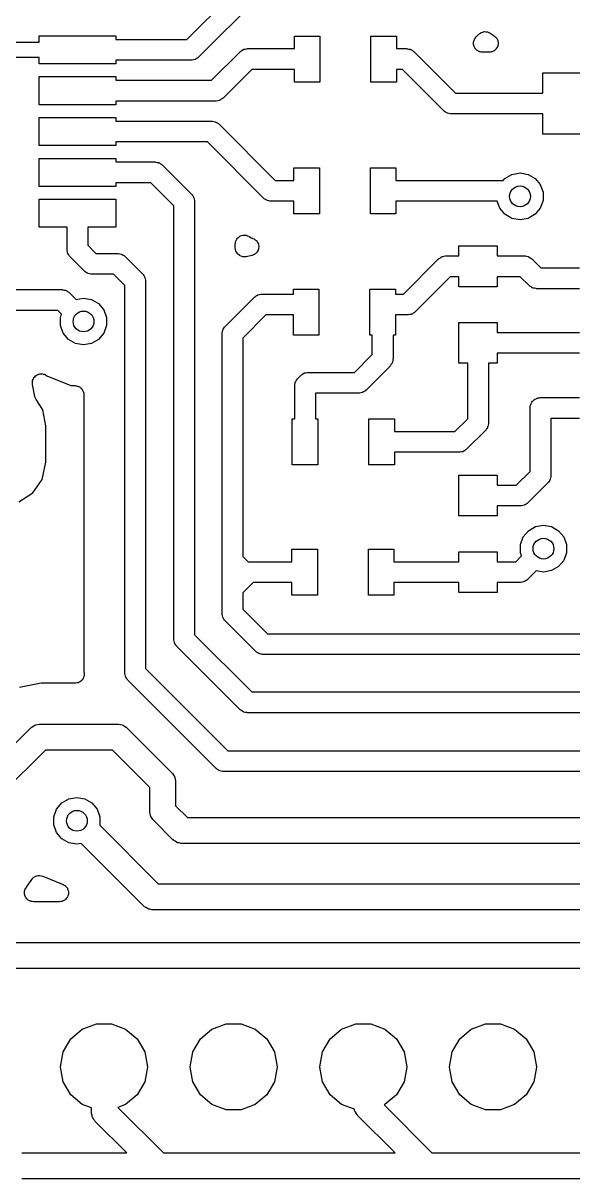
# Model space of a CAD drawing. Extents: x 91.8 to 190.7, y -114.3 to -59.5.
# Drawn here: x 142.7 to 153.47, y -113.23 to -90.6 of the extents above; entities that cross this region are included whole.
import ezdxf

# ---------------------------------------------------------------- set-up
doc = ezdxf.new("R2010")
doc.units = 0
doc.header["$MEASUREMENT"] = 0
doc.layers.add('BLACK', color=7, linetype='CONTINUOUS')

msp = doc.modelspace()

# ---------------------------------------------------------------- linework, layer by layer
at = {"layer": 'Black'}
for p, q in [((145.906, -90.9168), (147.046, -89.7763)), ((147.274, -90.1232), (146.134, -91.2637)), ((151.674, -90.779), (151.702, -90.7716)), ((151.702, -90.7716), (151.729, -90.7636)), ((151.729, -90.7636), (151.731, -90.7638)), ((151.731, -90.7638), (151.733, -90.7633)), ((151.733, -90.7633), (151.761, -90.7658)), ((151.761, -90.7658), (151.79, -90.7676)), ((151.79, -90.7676), (151.792, -90.7684)), ((151.792, -90.7684), (151.794, -90.7686)), ((151.794, -90.7686), (151.819, -90.7807)), ((139.312, -90.9676), (143.01, -90.9676)), ((143.01, -90.9676), (143.01, -90.845)), ((143.01, -90.845), (144.51, -90.845)), ((144.51, -90.845), (144.51, -90.9168)), ((144.51, -90.9168), (145.906, -90.9168)), ((148.01, -91.0968), (148.01, -90.85)), ((148.01, -90.85), (148.51, -90.85)), ((148.51, -90.85), (148.51, -91.75)), ((149.51, -91.75), (149.51, -90.85)), ((149.51, -90.85), (150.01, -90.85)), ((150.01, -90.85), (150.01, -91.0968)), ((151.52, -90.9759), (151.522, -90.9685)), ((151.522, -90.9988), (151.52, -90.9759)), ((151.522, -90.9608), (151.53, -90.9392)), ((151.522, -90.9685), (151.522, -90.9608)), ((151.522, -91.0218), (151.522, -90.9988)), ((151.53, -90.9392), (151.536, -90.917)), ((151.536, -90.917), (151.54, -90.9107)), ((151.54, -90.9107), (151.543, -90.9035)), ((151.543, -90.9035), (151.558, -90.8859)), ((151.558, -90.8859), (151.571, -90.8671)), ((151.571, -90.8671), (151.624, -90.8139)), ((151.624, -90.8139), (151.647, -90.7976)), ((151.647, -90.7976), (151.67, -90.7807)), ((151.67, -90.7807), (151.672, -90.7801)), ((151.672, -90.7801), (151.674, -90.779)), ((151.819, -90.7807), (151.846, -90.7922)), ((151.846, -90.7922), (151.925, -90.8454)), ((151.925, -90.8454), (151.932, -90.852)), ((151.932, -90.852), (151.94, -90.8569)), ((151.94, -90.8569), (151.954, -90.873)), ((151.954, -90.873), (151.969, -90.8875)), ((151.969, -90.8875), (151.973, -90.8962)), ((151.973, -90.8962), (151.98, -90.9035)), ((151.98, -90.9035), (151.987, -90.9233)), ((151.987, -90.9233), (151.996, -90.9422)), ((151.996, -90.9422), (151.997, -90.9518)), ((151.997, -90.9518), (152, -90.9608)), ((152, -90.9608), (152, -90.9819)), ((152, -90.9819), (152.003, -91.0028)), ((146.386, -91.7168), (146.946, -91.1563)), ((146.946, -91.1563), (146.954, -91.1512)), ((146.954, -91.1512), (146.959, -91.1443)), ((146.959, -91.1443), (146.982, -91.1311)), ((146.982, -91.1311), (147.004, -91.1158)), ((147.004, -91.1158), (147.013, -91.1135)), ((147.013, -91.1135), (147.021, -91.1091)), ((147.021, -91.1091), (147.047, -91.1044)), ((147.047, -91.1044), (147.072, -91.0976)), ((147.072, -91.0976), (147.081, -91.0984)), ((147.081, -91.0984), (147.09, -91.0968)), ((147.09, -91.0968), (148.01, -91.0968)), ((150.01, -91.0968), (150.21, -91.0968)), ((150.21, -91.0968), (150.219, -91.0984)), ((150.219, -91.0984), (150.228, -91.0976)), ((150.228, -91.0976), (150.253, -91.1044)), ((150.253, -91.1044), (150.279, -91.1091)), ((150.279, -91.1091), (150.287, -91.1135)), ((150.287, -91.1135), (150.296, -91.1158)), ((150.296, -91.1158), (150.318, -91.1311)), ((150.318, -91.1311), (150.341, -91.1443)), ((150.341, -91.1443), (150.346, -91.1512)), ((150.346, -91.1512), (150.354, -91.1563)), ((150.354, -91.1563), (151.164, -91.9668)), ((151.525, -91.029), (151.522, -91.0218)), ((151.525, -91.0366), (151.525, -91.029)), ((151.535, -91.0574), (151.525, -91.0366)), ((151.543, -91.079), (151.535, -91.0574)), ((151.548, -91.0849), (151.543, -91.079)), ((151.551, -91.0918), (151.548, -91.0849)), ((151.567, -91.1081), (151.551, -91.0918)), ((151.582, -91.1257), (151.567, -91.1081)), ((151.589, -91.1296), (151.582, -91.1257)), ((151.594, -91.135), (151.589, -91.1296)), ((151.615, -91.1447), (151.594, -91.135)), ((151.635, -91.1562), (151.615, -91.1447)), ((151.642, -91.1575), (151.635, -91.1562)), ((151.649, -91.1608), (151.642, -91.1575)), ((151.672, -91.1628), (151.649, -91.1608)), ((151.695, -91.1668), (151.672, -91.1628)), ((151.828, -91.1668), (151.695, -91.1668)), ((151.837, -91.1651), (151.828, -91.1668)), ((151.847, -91.1658), (151.837, -91.1651)), ((151.867, -91.1599), (151.847, -91.1658)), ((151.888, -91.1562), (151.867, -91.1599)), ((151.896, -91.1514), (151.888, -91.1562)), ((151.905, -91.1487), (151.896, -91.1514)), ((151.922, -91.1363), (151.905, -91.1487)), ((151.94, -91.1257), (151.922, -91.1363)), ((151.947, -91.1184), (151.94, -91.1257)), ((151.954, -91.1127), (151.947, -91.1184)), ((151.966, -91.0952), (151.954, -91.1127)), ((151.98, -91.079), (151.966, -91.0952)), ((151.983, -91.07), (151.98, -91.079)), ((151.988, -91.062), (151.983, -91.07)), ((151.993, -91.0415), (151.988, -91.062)), ((152, -91.0218), (151.993, -91.0415)), ((152.003, -91.0028), (152, -91.0121)), ((152, -91.0121), (152, -91.0218)), ((143.01, -91.2724), (139.16, -91.2724)), ((143.01, -91.395), (143.01, -91.2724)), ((144.51, -91.395), (143.01, -91.395)), ((145.99, -91.3232), (144.51, -91.3232)), ((144.51, -91.3232), (144.51, -91.395)), ((145.999, -91.3216), (145.99, -91.3232)), ((146.008, -91.3224), (145.999, -91.3216)), ((146.033, -91.3156), (146.008, -91.3224)), ((146.059, -91.3109), (146.033, -91.3156)), ((146.067, -91.3065), (146.059, -91.3109)), ((146.076, -91.3042), (146.067, -91.3065)), ((146.098, -91.2889), (146.076, -91.3042)), ((146.121, -91.2757), (146.098, -91.2889)), ((146.126, -91.2688), (146.121, -91.2757)), ((146.134, -91.2637), (146.126, -91.2688)), ((143.01, -92.195), (143.01, -91.645)), ((143.01, -91.645), (144.51, -91.645)), ((144.51, -91.645), (144.51, -91.7168)), ((147.174, -91.5032), (146.614, -92.0637)), ((148.01, -91.5032), (147.174, -91.5032)), ((148.01, -91.75), (148.01, -91.5032)), ((150.126, -91.5032), (150.01, -91.5032)), ((150.01, -91.5032), (150.01, -91.75)), ((150.936, -92.3137), (150.126, -91.5032)), ((152.88, -91.9668), (152.88, -91.57)), ((152.88, -91.57), (154.08, -91.57)), ((144.51, -91.7168), (146.386, -91.7168)), ((148.51, -91.75), (148.01, -91.75)), ((150.01, -91.75), (149.51, -91.75)), ((146.47, -92.1232), (144.51, -92.1232)), ((144.51, -92.1232), (144.51, -92.195)), ((146.479, -92.1216), (146.47, -92.1232)), ((146.488, -92.1224), (146.479, -92.1216)), ((146.513, -92.1156), (146.488, -92.1224)), ((146.539, -92.1109), (146.513, -92.1156)), ((146.547, -92.1065), (146.539, -92.1109)), ((146.556, -92.1042), (146.547, -92.1065)), ((146.578, -92.0889), (146.556, -92.1042)), ((146.601, -92.0757), (146.578, -92.0889)), ((146.606, -92.0688), (146.601, -92.0757)), ((146.614, -92.0637), (146.606, -92.0688)), ((151.164, -91.9668), (152.88, -91.9668)), ((144.51, -92.195), (143.01, -92.195)), ((150.944, -92.3188), (150.936, -92.3137)), ((150.949, -92.3257), (150.944, -92.3188)), ((150.972, -92.3389), (150.949, -92.3257)), ((150.994, -92.3542), (150.972, -92.3389)), ((151.003, -92.3565), (150.994, -92.3542)), ((151.011, -92.3609), (151.003, -92.3565)), ((143.01, -92.995), (143.01, -92.445)), ((143.01, -92.445), (144.51, -92.445)), ((144.51, -92.445), (144.51, -92.5168)), ((144.51, -92.5168), (146.39, -92.5168)), ((146.39, -92.5168), (146.399, -92.5184)), ((146.399, -92.5184), (146.408, -92.5176)), ((146.408, -92.5176), (146.433, -92.5244)), ((146.433, -92.5244), (146.459, -92.5291)), ((146.459, -92.5291), (146.467, -92.5335)), ((146.467, -92.5335), (146.476, -92.5358)), ((146.476, -92.5358), (146.498, -92.5511)), ((146.498, -92.5511), (146.521, -92.5643)), ((146.521, -92.5643), (146.526, -92.5712)), ((146.526, -92.5712), (146.534, -92.5763)), ((146.534, -92.5763), (147.634, -93.6768)), ((151.037, -92.3656), (151.011, -92.3609)), ((151.062, -92.3724), (151.037, -92.3656)), ((151.071, -92.3716), (151.062, -92.3724)), ((151.08, -92.3732), (151.071, -92.3716)), ((152.88, -92.3732), (151.08, -92.3732)), ((152.88, -92.77), (152.88, -92.3732)), ((154.08, -92.77), (152.88, -92.77)), ((144.51, -92.995), (143.01, -92.995)), ((146.306, -92.9232), (144.51, -92.9232)), ((144.51, -92.9232), (144.51, -92.995)), ((147.406, -94.0237), (146.306, -92.9232)), ((143.01, -93.795), (143.01, -93.245)), ((143.01, -93.245), (144.51, -93.245)), ((144.51, -93.245), (144.51, -93.3168)), ((144.51, -93.3168), (145.28, -93.3168)), ((145.28, -93.3168), (145.289, -93.3184)), ((145.289, -93.3184), (145.298, -93.3176)), ((145.298, -93.3176), (145.323, -93.3244)), ((145.323, -93.3244), (145.349, -93.3291)), ((145.349, -93.3291), (145.357, -93.3335)), ((145.357, -93.3335), (145.366, -93.3358)), ((145.366, -93.3358), (145.388, -93.3511)), ((145.388, -93.3511), (145.411, -93.3643)), ((145.411, -93.3643), (145.416, -93.3712)), ((145.416, -93.3712), (145.424, -93.3763)), ((145.424, -93.3763), (145.994, -93.9463)), ((148, -93.6768), (148, -93.43)), ((148, -93.43), (148.5, -93.43)), ((148.5, -93.43), (148.5, -94.33)), ((149.5, -94.33), (149.5, -93.43)), ((149.5, -93.43), (150, -93.43)), ((150, -93.43), (150, -93.6768)), ((147.634, -93.6768), (148, -93.6768)), ((150, -93.6768), (152.103, -93.6768)), ((152.103, -93.6768), (152.135, -93.6384)), ((152.135, -93.6384), (152.273, -93.5587)), ((152.273, -93.5587), (152.43, -93.5311)), ((152.43, -93.5311), (152.587, -93.5587)), ((152.587, -93.5587), (152.725, -93.6384)), ((152.725, -93.6384), (152.827, -93.7605)), ((144.51, -93.795), (143.01, -93.795)), ((145.196, -93.7232), (144.51, -93.7232)), ((144.51, -93.7232), (144.51, -93.795)), ((145.647, -94.1742), (145.196, -93.7232)), ((152.827, -93.7605), (152.882, -93.9103)), ((152.882, -93.9103), (152.882, -94.0697)), ((143.01, -94.595), (143.01, -94.045)), ((143.01, -94.045), (144.51, -94.045)), ((144.51, -94.045), (144.51, -94.595)), ((145.994, -93.9463), (145.999, -93.9536)), ((145.999, -93.9536), (146.006, -93.9594)), ((146.006, -93.9594), (146.019, -93.9824)), ((146.019, -93.9824), (146.034, -94.0041)), ((146.034, -94.0041), (146.036, -94.0128)), ((146.036, -94.0128), (146.041, -94.0205)), ((146.041, -94.0205), (146.046, -94.0467)), ((146.046, -94.0467), (146.052, -94.0723)), ((146.052, -94.0723), (146.052, -94.0812)), ((146.052, -94.0812), (146.053, -94.09)), ((146.053, -94.09), (146.053, -102.576)), ((147.414, -94.0288), (147.406, -94.0237)), ((147.419, -94.0357), (147.414, -94.0288)), ((147.442, -94.0489), (147.419, -94.0357)), ((147.464, -94.0642), (147.442, -94.0489)), ((147.473, -94.0665), (147.464, -94.0642)), ((147.481, -94.0709), (147.473, -94.0665)), ((147.507, -94.0756), (147.481, -94.0709)), ((147.532, -94.0824), (147.507, -94.0756)), ((147.541, -94.0816), (147.532, -94.0824)), ((147.55, -94.0832), (147.541, -94.0816)), ((148, -94.0832), (147.55, -94.0832)), ((148, -94.33), (148, -94.0832)), ((151.983, -94.0832), (150, -94.0832)), ((150, -94.0832), (150, -94.33)), ((152.033, -94.2195), (151.983, -94.0832)), ((152.882, -94.0697), (152.827, -94.2195)), ((145.647, -102.66), (145.647, -94.1742)), ((148.5, -94.33), (148, -94.33)), ((150, -94.33), (149.5, -94.33)), ((152.135, -94.3416), (152.033, -94.2195)), ((152.273, -94.4213), (152.135, -94.3416)), ((152.725, -94.3416), (152.587, -94.4213)), ((152.827, -94.2195), (152.725, -94.3416)), ((143.557, -94.595), (143.01, -94.595)), ((143.557, -95.03), (143.557, -94.595)), ((144.51, -94.595), (143.963, -94.595)), ((143.963, -94.595), (143.963, -94.9458)), ((152.43, -94.4489), (152.273, -94.4213)), ((152.587, -94.4213), (152.43, -94.4489)), ((146.868, -94.8514), (146.882, -94.8307)), ((146.882, -94.8307), (146.894, -94.8092)), ((146.894, -94.8092), (146.899, -94.8055)), ((146.899, -94.8055), (146.902, -94.8007)), ((146.902, -94.8007), (146.922, -94.786)), ((146.922, -94.786), (146.941, -94.7701)), ((146.941, -94.7701), (146.946, -94.7681)), ((146.946, -94.7681), (146.951, -94.7646)), ((146.951, -94.7646), (146.975, -94.7577)), ((146.975, -94.7577), (146.998, -94.7492)), ((146.998, -94.7492), (147.004, -94.7492)), ((147.004, -94.7492), (147.01, -94.7476)), ((147.01, -94.7476), (147.034, -94.7492)), ((147.034, -94.7492), (147.059, -94.7492)), ((147.059, -94.7492), (147.065, -94.7512)), ((147.065, -94.7512), (147.07, -94.7516)), ((147.07, -94.7516), (147.093, -94.7616)), ((147.093, -94.7616), (147.116, -94.7701)), ((147.116, -94.7701), (147.121, -94.7738)), ((147.121, -94.7738), (147.126, -94.7761)), ((147.126, -94.7761), (147.167, -94.8037)), ((147.167, -94.8037), (147.174, -94.805)), ((147.174, -94.805), (147.199, -94.8146)), ((147.199, -94.8146), (147.224, -94.8232)), ((147.224, -94.8232), (147.227, -94.8257)), ((147.227, -94.8257), (147.231, -94.8271)), ((147.231, -94.8271), (147.251, -94.8447)), ((147.251, -94.8447), (147.272, -94.8614)), ((143.558, -95.0388), (143.557, -95.03)), ((143.558, -95.0477), (143.558, -95.0388)), ((143.564, -95.0733), (143.558, -95.0477)), ((143.569, -95.0995), (143.564, -95.0733)), ((143.963, -94.9458), (144.124, -95.1068)), ((146.853, -94.922), (146.854, -94.9163)), ((146.853, -94.9992), (146.853, -94.922)), ((146.854, -95.0011), (146.853, -94.9992)), ((146.853, -95.003), (146.854, -95.0011)), ((146.859, -95.0311), (146.853, -95.003)), ((146.854, -94.9106), (146.859, -94.8865)), ((146.854, -94.9163), (146.854, -94.9106)), ((146.859, -94.8865), (146.864, -94.862)), ((146.864, -95.0592), (146.859, -95.0311)), ((146.864, -94.862), (146.867, -94.857)), ((146.865, -95.0609), (146.864, -95.0592)), ((146.865, -95.0628), (146.865, -95.0609)), ((146.88, -95.0872), (146.865, -95.0628)), ((146.867, -94.857), (146.868, -94.8514)), ((147.272, -94.8614), (147.274, -94.8647)), ((147.274, -94.8647), (147.277, -94.8672)), ((147.277, -94.8672), (147.289, -94.8907)), ((147.289, -95.0635), (147.277, -95.0869)), ((147.289, -94.8907), (147.303, -94.9135)), ((147.303, -95.0407), (147.289, -95.0635)), ((147.303, -94.9135), (147.304, -94.9173)), ((147.304, -95.0369), (147.303, -95.0407)), ((147.304, -94.9173), (147.306, -94.9207)), ((147.306, -95.0335), (147.304, -95.0369)), ((147.306, -94.9207), (147.31, -94.9471)), ((147.31, -95.0071), (147.306, -95.0335)), ((147.31, -94.9471), (147.315, -94.9733)), ((147.315, -94.9809), (147.31, -95.0071)), ((147.315, -94.9733), (147.315, -94.9771)), ((147.315, -94.9771), (147.315, -94.9809)), ((151.235, -95.1568), (151.235, -94.96)), ((151.235, -94.96), (151.985, -94.96)), ((151.985, -94.96), (151.985, -95.1568)), ((143.574, -95.1072), (143.569, -95.0995)), ((143.576, -95.1159), (143.574, -95.1072)), ((143.591, -95.1376), (143.576, -95.1159)), ((143.604, -95.1606), (143.591, -95.1376)), ((143.611, -95.1664), (143.604, -95.1606)), ((143.616, -95.1737), (143.611, -95.1664)), ((143.896, -95.4537), (143.616, -95.1737)), ((144.124, -95.1068), (144.55, -95.1068)), ((144.55, -95.1068), (144.559, -95.1084)), ((144.559, -95.1084), (144.568, -95.1076)), ((144.568, -95.1076), (144.593, -95.1144)), ((144.593, -95.1144), (144.619, -95.1191)), ((144.619, -95.1191), (144.627, -95.1235)), ((144.627, -95.1235), (144.636, -95.1258)), ((144.636, -95.1258), (144.658, -95.1411)), ((144.658, -95.1411), (144.681, -95.1543)), ((144.681, -95.1543), (144.686, -95.1612)), ((144.686, -95.1612), (144.694, -95.1663)), ((144.694, -95.1663), (145.034, -95.5063)), ((146.894, -95.112), (146.88, -95.0872)), ((146.896, -95.1132), (146.894, -95.112)), ((146.897, -95.1149), (146.896, -95.1132)), ((146.919, -95.1328), (146.897, -95.1149)), ((146.941, -95.1512), (146.919, -95.1328)), ((146.943, -95.1518), (146.941, -95.1512)), ((146.944, -95.1531), (146.943, -95.1518)), ((146.971, -95.1622), (146.944, -95.1531)), ((146.998, -95.172), (146.971, -95.1622)), ((147, -95.172), (146.998, -95.172)), ((147.002, -95.1726), (147, -95.172)), ((147.031, -95.172), (147.002, -95.1726)), ((147.059, -95.172), (147.031, -95.172)), ((147.061, -95.1714), (147.059, -95.172)), ((147.063, -95.1713), (147.061, -95.1714)), ((147.174, -95.1492), (147.063, -95.1713)), ((147.199, -95.1396), (147.174, -95.1492)), ((147.224, -95.131), (147.199, -95.1396)), ((147.227, -95.1285), (147.224, -95.131)), ((147.231, -95.1271), (147.227, -95.1285)), ((147.251, -95.1095), (147.231, -95.1271)), ((147.272, -95.0928), (147.251, -95.1095)), ((147.274, -95.0895), (147.272, -95.0928)), ((147.277, -95.0869), (147.274, -95.0895)), ((150.146, -95.9068), (150.836, -95.2163)), ((150.836, -95.2163), (150.844, -95.2112)), ((150.844, -95.2112), (150.849, -95.2043)), ((150.849, -95.2043), (150.872, -95.1911)), ((150.872, -95.1911), (150.894, -95.1758)), ((150.894, -95.1758), (150.903, -95.1735)), ((150.903, -95.1735), (150.911, -95.1691)), ((150.911, -95.1691), (150.937, -95.1644)), ((150.937, -95.1644), (150.962, -95.1576)), ((150.962, -95.1576), (150.971, -95.1584)), ((150.971, -95.1584), (150.98, -95.1568)), ((150.98, -95.1568), (151.235, -95.1568)), ((151.985, -95.1568), (152.52, -95.1568)), ((152.52, -95.1568), (152.529, -95.1584)), ((152.529, -95.1584), (152.538, -95.1576)), ((152.538, -95.1576), (152.563, -95.1644)), ((152.563, -95.1644), (152.589, -95.1691)), ((152.589, -95.1691), (152.597, -95.1735)), ((152.597, -95.1735), (152.606, -95.1758)), ((152.606, -95.1758), (152.628, -95.1911)), ((152.628, -95.1911), (152.651, -95.2043)), ((152.651, -95.2043), (152.656, -95.2112)), ((152.656, -95.2112), (152.664, -95.2163)), ((152.664, -95.2163), (152.839, -95.3918)), ((143.904, -95.4588), (143.896, -95.4537)), ((143.909, -95.4657), (143.904, -95.4588)), ((143.932, -95.4789), (143.909, -95.4657)), ((143.954, -95.4942), (143.932, -95.4789)), ((143.963, -95.4965), (143.954, -95.4942)), ((143.971, -95.5009), (143.963, -95.4965)), ((143.997, -95.5056), (143.971, -95.5009)), ((144.022, -95.5124), (143.997, -95.5056)), ((144.031, -95.5116), (144.022, -95.5124)), ((144.04, -95.5132), (144.031, -95.5116)), ((144.466, -95.5132), (144.04, -95.5132)), ((144.687, -95.7342), (144.466, -95.5132)), ((145.034, -95.5063), (145.039, -95.5136)), ((145.039, -95.5136), (145.046, -95.5194)), ((145.046, -95.5194), (145.059, -95.5424)), ((152.839, -95.3918), (153.595, -95.3918)), ((144.687, -103.32), (144.687, -95.7342)), ((145.059, -95.5424), (145.074, -95.5641)), ((145.074, -95.5641), (145.076, -95.5728)), ((145.076, -95.5728), (145.081, -95.5805)), ((145.081, -95.5805), (145.086, -95.6066)), ((145.086, -95.6066), (145.092, -95.6323)), ((145.092, -95.6323), (145.092, -95.6412)), ((145.092, -95.6412), (145.093, -95.65)), ((145.093, -95.65), (145.093, -103.236)), ((151.064, -95.5632), (150.374, -96.2537)), ((151.235, -95.5632), (151.064, -95.5632)), ((151.235, -95.76), (151.235, -95.5632)), ((152.436, -95.5632), (151.985, -95.5632)), ((151.985, -95.5632), (151.985, -95.76)), ((152.611, -95.7387), (152.436, -95.5632)), ((152.619, -95.7438), (152.611, -95.7387)), ((152.624, -95.7507), (152.619, -95.7438)), ((152.647, -95.7639), (152.624, -95.7507)), ((142.335, -95.8168), (143.46, -95.8168)), ((143.46, -95.8168), (143.469, -95.8184)), ((143.469, -95.8184), (143.478, -95.8176)), ((143.478, -95.8176), (143.503, -95.8244)), ((143.503, -95.8244), (143.529, -95.8291)), ((143.529, -95.8291), (143.537, -95.8335)), ((143.537, -95.8335), (143.546, -95.8358)), ((143.546, -95.8358), (143.568, -95.8511)), ((143.568, -95.8511), (143.591, -95.8643)), ((143.591, -95.8643), (143.596, -95.8712)), ((143.596, -95.8712), (143.604, -95.8763)), ((143.604, -95.8763), (143.734, -96.0068)), ((143.734, -96.0068), (143.88, -95.9811)), ((143.88, -95.9811), (144.037, -96.0087)), ((146.656, -96.5363), (147.226, -95.9663)), ((147.226, -95.9663), (147.234, -95.9612)), ((147.234, -95.9612), (147.239, -95.9543)), ((147.239, -95.9543), (147.262, -95.9411)), ((147.262, -95.9411), (147.284, -95.9258)), ((147.284, -95.9258), (147.293, -95.9235)), ((147.293, -95.9235), (147.301, -95.9191)), ((147.301, -95.9191), (147.327, -95.9144)), ((147.327, -95.9144), (147.352, -95.9076)), ((147.352, -95.9076), (147.361, -95.9084)), ((147.361, -95.9084), (147.37, -95.9068)), ((147.37, -95.9068), (147.99, -95.9068)), ((147.99, -95.9068), (147.99, -95.81)), ((147.99, -95.81), (148.49, -95.81)), ((148.49, -95.81), (148.49, -96.71)), ((149.49, -96.71), (149.49, -95.81)), ((149.49, -95.81), (149.99, -95.81)), ((149.99, -95.81), (149.99, -95.9068)), ((149.99, -95.9068), (150.146, -95.9068)), ((151.57, -95.76), (151.235, -95.76)), ((151.575, -95.7617), (151.57, -95.76)), ((151.645, -95.7617), (151.575, -95.7617)), ((151.65, -95.76), (151.645, -95.7617)), ((151.985, -95.76), (151.65, -95.76)), ((152.669, -95.7792), (152.647, -95.7639)), ((152.678, -95.7815), (152.669, -95.7792)), ((152.686, -95.7859), (152.678, -95.7815)), ((152.712, -95.7906), (152.686, -95.7859)), ((152.737, -95.7974), (152.712, -95.7906)), ((152.746, -95.7966), (152.737, -95.7974)), ((152.755, -95.7982), (152.746, -95.7966)), ((153.595, -95.7982), (152.755, -95.7982)), ((144.037, -96.0087), (144.175, -96.0884)), ((144.175, -96.0884), (144.277, -96.2105)), ((143.376, -96.2232), (142.335, -96.2232)), ((143.451, -96.2981), (143.376, -96.2232)), ((143.428, -96.3603), (143.451, -96.2981)), ((143.428, -96.5197), (143.428, -96.3603)), ((144.277, -96.2105), (144.332, -96.3603)), ((144.332, -96.3603), (144.332, -96.5197)), ((147.454, -96.3132), (147.003, -96.7642)), ((147.99, -96.3132), (147.454, -96.3132)), ((147.99, -96.71), (147.99, -96.3132)), ((150.23, -96.3132), (149.99, -96.3132)), ((149.99, -96.3132), (149.99, -96.71)), ((150.239, -96.3116), (150.23, -96.3132)), ((150.248, -96.3124), (150.239, -96.3116)), ((150.273, -96.3056), (150.248, -96.3124)), ((150.299, -96.3009), (150.273, -96.3056)), ((150.307, -96.2965), (150.299, -96.3009)), ((150.316, -96.2942), (150.307, -96.2965)), ((150.338, -96.2789), (150.316, -96.2942)), ((150.361, -96.2657), (150.338, -96.2789)), ((150.366, -96.2588), (150.361, -96.2657)), ((150.374, -96.2537), (150.366, -96.2588)), ((143.483, -96.6695), (143.428, -96.5197)), ((144.332, -96.5197), (144.277, -96.6695)), ((146.598, -96.6623), (146.604, -96.6367)), ((146.604, -96.6367), (146.609, -96.6105)), ((146.609, -96.6105), (146.614, -96.6028)), ((146.614, -96.6028), (146.616, -96.5941)), ((146.616, -96.5941), (146.631, -96.5724)), ((146.631, -96.5724), (146.644, -96.5494)), ((146.644, -96.5494), (146.651, -96.5436)), ((146.651, -96.5436), (146.656, -96.5363)), ((151.235, -97.26), (151.235, -96.46)), ((151.235, -96.46), (151.985, -96.46)), ((151.985, -96.46), (151.985, -96.6568)), ((151.985, -96.6568), (153.595, -96.6568)), ((143.585, -96.7916), (143.483, -96.6695)), ((143.723, -96.8713), (143.585, -96.7916)), ((143.88, -96.8989), (143.723, -96.8713)), ((144.037, -96.8713), (143.88, -96.8989)), ((144.175, -96.7916), (144.037, -96.8713)), ((144.277, -96.6695), (144.175, -96.7916)), ((146.597, -96.68), (146.598, -96.6712)), ((146.597, -101.13), (146.597, -96.68)), ((146.598, -96.6712), (146.598, -96.6623)), ((147.003, -96.7642), (147.003, -101.046)), ((148.49, -96.71), (147.99, -96.71)), ((149.537, -96.71), (149.49, -96.71)), ((149.537, -97.0858), (149.537, -96.71)), ((149.99, -96.71), (149.943, -96.71)), ((149.943, -96.71), (149.943, -97.17)), ((149.186, -97.4368), (149.537, -97.0858)), ((153.595, -97.0632), (151.985, -97.0632)), ((151.985, -97.0632), (151.985, -97.26)), ((149.884, -97.3137), (149.414, -97.7837)), ((149.889, -97.3064), (149.884, -97.3137)), ((149.896, -97.3006), (149.889, -97.3064)), ((149.909, -97.2776), (149.896, -97.3006)), ((149.924, -97.2559), (149.909, -97.2776)), ((149.926, -97.2472), (149.924, -97.2559)), ((149.931, -97.2395), (149.926, -97.2472)), ((149.936, -97.2133), (149.931, -97.2395)), ((149.942, -97.1877), (149.936, -97.2133)), ((149.943, -97.17), (149.942, -97.1788)), ((149.942, -97.1788), (149.942, -97.1877)), ((151.407, -97.26), (151.235, -97.26)), ((151.407, -98.3458), (151.407, -97.26)), ((151.985, -97.26), (151.813, -97.26)), ((151.813, -97.26), (151.813, -98.43)), ((142.892, -97.5748), (142.899, -97.5549)), ((142.899, -97.5549), (142.905, -97.5474)), ((142.905, -97.5474), (142.909, -97.5386)), ((142.909, -97.5386), (142.924, -97.5237)), ((142.924, -97.5237), (142.937, -97.5074)), ((142.937, -97.5074), (142.945, -97.5024)), ((142.945, -97.5024), (142.952, -97.4955)), ((142.952, -97.4955), (142.971, -97.4867)), ((142.971, -97.4867), (142.989, -97.4758)), ((142.989, -97.4758), (142.999, -97.4739)), ((142.999, -97.4739), (143.008, -97.4698)), ((143.008, -97.4698), (143.028, -97.468)), ((143.028, -97.468), (143.049, -97.4639)), ((143.049, -97.4639), (143.059, -97.4654)), ((143.059, -97.4654), (143.068, -97.4645)), ((143.068, -97.4645), (143.089, -97.47)), ((143.089, -97.47), (143.109, -97.4732)), ((143.109, -97.4732), (143.118, -97.4778)), ((143.118, -97.4778), (143.127, -97.4804)), ((143.127, -97.4804), (143.144, -97.4924)), ((143.144, -97.4924), (143.163, -97.5025)), ((143.163, -97.5025), (143.164, -97.504)), ((143.164, -97.504), (143.629, -97.697)), ((148.064, -97.5694), (148.071, -97.5636)), ((148.071, -97.5636), (148.076, -97.5563)), ((148.076, -97.5563), (148.136, -97.4963)), ((148.136, -97.4963), (148.144, -97.4912)), ((148.144, -97.4912), (148.149, -97.4843)), ((148.149, -97.4843), (148.172, -97.4711)), ((148.172, -97.4711), (148.194, -97.4558)), ((148.194, -97.4558), (148.203, -97.4535)), ((148.203, -97.4535), (148.211, -97.4491)), ((148.211, -97.4491), (148.237, -97.4444)), ((148.237, -97.4444), (148.262, -97.4376)), ((148.262, -97.4376), (148.271, -97.4384)), ((148.271, -97.4384), (148.28, -97.4368)), ((148.28, -97.4368), (149.186, -97.4368)), ((142.878, -97.6545), (142.88, -97.6336)), ((142.881, -97.6639), (142.878, -97.6545)), ((142.879, -97.6126), (142.883, -97.6034)), ((142.88, -97.6336), (142.879, -97.6126)), ((142.881, -97.6736), (142.881, -97.6639)), ((142.928, -97.9097), (142.881, -97.6736)), ((142.883, -97.5938), (142.892, -97.5748)), ((142.883, -97.6034), (142.883, -97.5938)), ((143.629, -97.697), (143.711, -97.6971)), ((143.711, -97.6971), (143.726, -97.6997)), ((143.726, -97.6997), (143.742, -97.6997)), ((143.742, -97.6997), (143.756, -97.705)), ((143.756, -97.705), (143.771, -97.7077)), ((143.771, -97.7077), (143.785, -97.7153)), ((143.785, -97.7153), (143.799, -97.7206)), ((143.799, -97.7206), (143.811, -97.7305)), ((143.811, -97.7305), (143.824, -97.7382)), ((143.824, -97.7382), (143.834, -97.7499)), ((143.834, -97.7499), (143.846, -97.7597)), ((143.846, -97.7597), (143.853, -97.7731)), ((143.853, -97.7731), (143.863, -97.7849)), ((143.863, -97.7849), (143.869, -97.7993)), ((148.017, -97.7), (148.018, -97.6912)), ((148.017, -98.35), (148.017, -97.7)), ((148.018, -97.6823), (148.024, -97.6567)), ((148.018, -97.6912), (148.018, -97.6823)), ((148.024, -97.6567), (148.029, -97.6305)), ((148.029, -97.6305), (148.034, -97.6228)), ((148.034, -97.6228), (148.036, -97.6141)), ((148.036, -97.6141), (148.051, -97.5924)), ((148.051, -97.5924), (148.064, -97.5694)), ((149.406, -97.7888), (149.401, -97.7957)), ((149.414, -97.7837), (149.406, -97.7888)), ((142.929, -97.9119), (142.928, -97.9097)), ((142.929, -97.9142), (142.929, -97.9119)), ((142.94, -97.9402), (142.929, -97.9142)), ((142.95, -97.9665), (142.94, -97.9402)), ((142.951, -97.9682), (142.95, -97.9665)), ((142.952, -97.9704), (142.951, -97.9682)), ((143.08, -98.1696), (142.952, -97.9704)), ((143.869, -97.7993), (143.876, -97.8125)), ((143.876, -97.8125), (143.879, -97.8277)), ((143.879, -97.8277), (143.884, -97.8422)), ((143.884, -97.8422), (143.884, -97.8575)), ((143.884, -97.8575), (143.887, -97.8726)), ((143.887, -97.8726), (143.887, -103.303)), ((149.27, -97.8432), (148.423, -97.8432)), ((148.423, -97.8432), (148.423, -98.35)), ((149.279, -97.8416), (149.27, -97.8432)), ((149.288, -97.8424), (149.279, -97.8416)), ((149.313, -97.8356), (149.288, -97.8424)), ((149.339, -97.8309), (149.313, -97.8356)), ((149.347, -97.8265), (149.339, -97.8309)), ((149.356, -97.8242), (149.347, -97.8265)), ((149.378, -97.8089), (149.356, -97.8242)), ((149.401, -97.7957), (149.378, -97.8089)), ((152.654, -98.0334), (152.665, -98.0198)), ((152.665, -98.0198), (152.674, -98.0044)), ((152.674, -98.0044), (152.688, -97.993)), ((152.688, -97.993), (152.699, -97.9793)), ((152.699, -97.9793), (152.715, -97.9705)), ((152.715, -97.9705), (152.728, -97.959)), ((152.728, -97.959), (152.745, -97.9529)), ((152.745, -97.9529), (152.761, -97.9441)), ((152.761, -97.9441), (152.778, -97.941)), ((152.778, -97.941), (152.795, -97.9349)), ((152.795, -97.9349), (152.812, -97.9349)), ((152.812, -97.9349), (152.83, -97.9318)), ((152.83, -97.9318), (153.595, -97.9318)), ((143.139, -98.4814), (143.08, -98.1696)), ((152.627, -98.135), (152.63, -98.1175)), ((152.627, -99.3758), (152.627, -98.135)), ((152.63, -98.0997), (152.636, -98.083)), ((152.63, -98.1175), (152.63, -98.0997)), ((152.636, -98.083), (152.639, -98.0655)), ((152.639, -98.0655), (152.648, -98.0501)), ((152.648, -98.0501), (152.654, -98.0334)), ((147.97, -99.25), (147.97, -98.35)), ((147.97, -98.35), (148.017, -98.35)), ((148.423, -98.35), (148.47, -98.35)), ((148.47, -98.35), (148.47, -99.25)), ((149.47, -99.25), (149.47, -98.35)), ((149.47, -98.35), (149.97, -98.35)), ((149.97, -98.35), (149.97, -98.5968)), ((151.156, -98.5968), (151.407, -98.3458)), ((151.812, -98.4477), (151.806, -98.4733)), ((151.813, -98.43), (151.812, -98.4388)), ((151.812, -98.4388), (151.812, -98.4477)), ((153.595, -98.3382), (153.033, -98.3382)), ((153.033, -98.3382), (153.033, -99.46)), ((143.139, -99.1974), (143.139, -98.4814)), ((149.97, -98.5968), (151.156, -98.5968)), ((151.754, -98.5737), (151.384, -98.9437)), ((151.759, -98.5664), (151.754, -98.5737)), ((151.766, -98.5606), (151.759, -98.5664)), ((151.779, -98.5376), (151.766, -98.5606)), ((151.794, -98.5159), (151.779, -98.5376)), ((151.796, -98.5072), (151.794, -98.5159)), ((151.801, -98.4995), (151.796, -98.5072)), ((151.806, -98.4733), (151.801, -98.4995)), ((151.24, -99.0032), (149.97, -99.0032)), ((149.97, -99.0032), (149.97, -99.25)), ((151.249, -99.0016), (151.24, -99.0032)), ((151.258, -99.0024), (151.249, -99.0016)), ((151.283, -98.9956), (151.258, -99.0024)), ((151.309, -98.9909), (151.283, -98.9956)), ((151.317, -98.9865), (151.309, -98.9909)), ((151.326, -98.9842), (151.317, -98.9865)), ((151.348, -98.9689), (151.326, -98.9842)), ((151.371, -98.9557), (151.348, -98.9689)), ((151.376, -98.9488), (151.371, -98.9557)), ((151.384, -98.9437), (151.376, -98.9488)), ((143.071, -99.5323), (143.139, -99.1974)), ((148.47, -99.25), (147.97, -99.25)), ((149.97, -99.25), (149.47, -99.25)), ((152.356, -99.6468), (152.627, -99.3758)), ((142.889, -99.7996), (143.071, -99.5323)), ((151.235, -100.25), (151.235, -99.45)), ((151.235, -99.45), (151.985, -99.45)), ((151.985, -99.45), (151.985, -99.6468)), ((152.974, -99.6037), (152.584, -99.9937)), ((152.979, -99.5964), (152.974, -99.6037)), ((152.986, -99.5906), (152.979, -99.5964)), ((152.999, -99.5676), (152.986, -99.5906)), ((153.014, -99.5459), (152.999, -99.5676)), ((153.016, -99.5372), (153.014, -99.5459)), ((153.021, -99.5295), (153.016, -99.5372)), ((153.026, -99.5033), (153.021, -99.5295)), ((153.032, -99.4777), (153.026, -99.5033)), ((153.033, -99.46), (153.032, -99.4688)), ((153.032, -99.4688), (153.032, -99.4777)), ((142.615, -99.9755), (142.889, -99.7996)), ((151.985, -99.6468), (152.356, -99.6468)), ((152.44, -100.053), (151.985, -100.053)), ((151.985, -100.053), (151.985, -100.25)), ((152.449, -100.052), (152.44, -100.053)), ((152.458, -100.052), (152.449, -100.052)), ((152.483, -100.046), (152.458, -100.052)), ((152.509, -100.041), (152.483, -100.046)), ((152.517, -100.036), (152.509, -100.041)), ((152.526, -100.034), (152.517, -100.036)), ((152.548, -100.019), (152.526, -100.034)), ((152.571, -100.006), (152.548, -100.019)), ((152.576, -99.9988), (152.571, -100.006)), ((152.584, -99.9937), (152.576, -99.9988)), ((151.985, -100.25), (151.235, -100.25)), ((152.595, -100.538), (152.733, -100.459)), ((152.733, -100.459), (152.89, -100.431)), ((152.89, -100.431), (153.047, -100.459)), ((153.047, -100.459), (153.185, -100.538)), ((152.438, -100.81), (152.493, -100.661)), ((152.493, -100.661), (152.595, -100.538)), ((153.185, -100.538), (153.287, -100.661)), ((153.287, -100.661), (153.342, -100.81)), ((147.96, -100.9), (148.46, -100.9)), ((147.96, -101.147), (147.96, -100.9)), ((148.46, -100.9), (148.46, -101.8)), ((149.46, -101.8), (149.46, -100.9)), ((149.46, -100.9), (149.96, -100.9)), ((149.96, -100.9), (149.96, -101.147)), ((151.235, -101.147), (151.235, -100.95)), ((151.235, -100.95), (151.985, -100.95)), ((151.985, -100.95), (151.985, -101.147)), ((152.438, -100.97), (152.438, -100.81)), ((153.342, -100.81), (153.342, -100.97)), ((146.597, -101.67), (146.597, -101.13)), ((147.003, -101.046), (147.104, -101.147)), ((147.104, -101.147), (147.21, -101.147)), ((147.21, -101.147), (147.96, -101.147)), ((149.96, -101.147), (151.235, -101.147)), ((151.985, -101.147), (152.346, -101.147)), ((152.346, -101.147), (152.461, -101.032)), ((152.461, -101.032), (152.438, -100.97)), ((153.287, -101.119), (153.185, -101.242)), ((153.342, -100.97), (153.287, -101.119)), ((152.744, -101.323), (152.574, -101.494)), ((152.89, -101.349), (152.744, -101.323)), ((153.047, -101.321), (152.89, -101.349)), ((153.185, -101.242), (153.047, -101.321)), ((147.204, -101.553), (147.003, -101.754)), ((147.21, -101.553), (147.204, -101.553)), ((147.96, -101.553), (147.21, -101.553)), ((147.96, -101.8), (147.96, -101.553)), ((151.235, -101.553), (149.96, -101.553)), ((149.96, -101.553), (149.96, -101.8)), ((151.235, -101.75), (151.235, -101.553)), ((152.43, -101.553), (151.985, -101.553)), ((151.985, -101.553), (151.985, -101.75)), ((152.439, -101.552), (152.43, -101.553)), ((152.448, -101.552), (152.439, -101.552)), ((152.473, -101.546), (152.448, -101.552)), ((152.499, -101.541), (152.473, -101.546)), ((152.507, -101.536), (152.499, -101.541)), ((152.516, -101.534), (152.507, -101.536)), ((152.538, -101.519), (152.516, -101.534)), ((152.561, -101.506), (152.538, -101.519)), ((152.566, -101.499), (152.561, -101.506)), ((152.574, -101.494), (152.566, -101.499)), ((146.597, -102.16), (146.597, -101.67)), ((147.003, -101.754), (147.003, -102.076)), ((148.46, -101.8), (147.96, -101.8)), ((149.96, -101.8), (149.46, -101.8)), ((151.985, -101.75), (151.235, -101.75)), ((147.003, -102.076), (147.484, -102.557)), ((146.598, -102.169), (146.597, -102.16)), ((146.598, -102.178), (146.598, -102.169)), ((146.604, -102.203), (146.598, -102.178)), ((146.609, -102.229), (146.604, -102.203)), ((146.614, -102.237), (146.609, -102.229)), ((146.616, -102.246), (146.614, -102.237)), ((146.631, -102.268), (146.616, -102.246)), ((146.644, -102.291), (146.631, -102.268)), ((146.651, -102.296), (146.644, -102.291)), ((146.656, -102.304), (146.651, -102.296)), ((147.256, -102.904), (146.656, -102.304)), ((145.648, -102.669), (145.647, -102.66)), ((145.648, -102.678), (145.648, -102.669)), ((145.654, -102.703), (145.648, -102.678)), ((145.659, -102.729), (145.654, -102.703)), ((145.664, -102.737), (145.659, -102.729)), ((145.666, -102.746), (145.664, -102.737)), ((145.681, -102.768), (145.666, -102.746)), ((145.694, -102.791), (145.681, -102.768)), ((146.053, -102.576), (147.174, -103.697)), ((147.484, -102.557), (165.376, -102.557)), ((145.701, -102.796), (145.694, -102.791)), ((145.706, -102.804), (145.701, -102.796)), ((146.946, -104.044), (145.706, -102.804)), ((147.264, -102.909), (147.256, -102.904)), ((147.269, -102.916), (147.264, -102.909)), ((147.292, -102.929), (147.269, -102.916)), ((147.314, -102.944), (147.292, -102.929)), ((147.323, -102.946), (147.314, -102.944)), ((147.331, -102.951), (147.323, -102.946)), ((147.357, -102.956), (147.331, -102.951)), ((147.382, -102.962), (147.357, -102.956)), ((147.391, -102.962), (147.382, -102.962)), ((147.4, -102.963), (147.391, -102.962)), ((165.46, -102.963), (147.4, -102.963)), ((143.869, -103.438), (143.851, -103.46)), ((143.87, -103.436), (143.869, -103.438)), ((143.871, -103.435), (143.87, -103.436)), ((143.88, -103.408), (143.871, -103.435)), ((143.89, -103.381), (143.88, -103.408)), ((143.887, -103.303), (143.889, -103.316)), ((143.889, -103.316), (143.89, -103.318)), ((143.89, -103.318), (143.89, -103.32)), ((143.89, -103.32), (143.89, -103.349)), ((143.89, -103.349), (143.891, -103.377)), ((143.891, -103.377), (143.89, -103.379)), ((143.89, -103.379), (143.89, -103.381)), ((144.688, -103.329), (144.687, -103.32)), ((144.688, -103.338), (144.688, -103.329)), ((144.694, -103.363), (144.688, -103.338)), ((144.699, -103.389), (144.694, -103.363)), ((144.704, -103.397), (144.699, -103.389)), ((144.706, -103.406), (144.704, -103.397)), ((144.721, -103.428), (144.706, -103.406)), ((144.734, -103.451), (144.721, -103.428)), ((144.741, -103.456), (144.734, -103.451)), ((145.093, -103.236), (146.704, -104.847)), ((143.047, -103.526), (142.628, -103.609)), ((143.717, -103.526), (143.047, -103.526)), ((143.719, -103.526), (143.717, -103.526)), ((143.721, -103.526), (143.719, -103.526)), ((143.749, -103.52), (143.721, -103.526)), ((143.777, -103.515), (143.749, -103.52)), ((143.779, -103.514), (143.777, -103.515)), ((143.781, -103.514), (143.779, -103.514)), ((143.805, -103.499), (143.781, -103.514)), ((143.83, -103.485), (143.805, -103.499)), ((143.831, -103.483), (143.83, -103.485)), ((143.833, -103.482), (143.831, -103.483)), ((143.851, -103.46), (143.833, -103.482)), ((144.746, -103.464), (144.741, -103.456)), ((146.476, -105.194), (144.746, -103.464)), ((147.174, -103.697), (168.396, -103.697)), ((146.954, -104.049), (146.946, -104.044)), ((146.959, -104.056), (146.954, -104.049)), ((146.982, -104.069), (146.959, -104.056)), ((147.004, -104.084), (146.982, -104.069)), ((147.013, -104.086), (147.004, -104.084)), ((147.021, -104.091), (147.013, -104.086)), ((147.047, -104.096), (147.021, -104.091)), ((147.072, -104.102), (147.047, -104.096)), ((147.081, -104.102), (147.072, -104.102)), ((147.09, -104.103), (147.081, -104.102)), ((168.48, -104.103), (147.09, -104.103)), ((142.895, -104.369), (142.923, -104.35)), ((142.923, -104.35), (142.933, -104.347)), ((142.933, -104.347), (142.943, -104.341)), ((142.943, -104.341), (142.976, -104.336)), ((142.976, -104.336), (143.008, -104.327)), ((143.008, -104.327), (143.019, -104.328)), ((143.019, -104.328), (143.03, -104.326)), ((143.03, -104.326), (144.55, -104.326)), ((144.55, -104.326), (144.561, -104.328)), ((144.561, -104.328), (144.572, -104.327)), ((144.572, -104.327), (144.604, -104.336)), ((144.604, -104.336), (144.637, -104.341)), ((144.637, -104.341), (144.647, -104.347)), ((144.647, -104.347), (144.657, -104.35)), ((144.657, -104.35), (144.685, -104.369)), ((141.86, -105.39), (142.85, -104.4)), ((142.85, -104.4), (142.86, -104.394)), ((142.86, -104.394), (142.867, -104.385)), ((142.867, -104.385), (142.895, -104.369)), ((144.685, -104.369), (144.713, -104.385)), ((144.713, -104.385), (144.72, -104.394)), ((144.72, -104.394), (144.73, -104.4)), ((144.73, -104.4), (145.61, -105.28)), ((143.135, -104.834), (142.294, -105.675)), ((144.445, -104.834), (143.135, -104.834)), ((145.176, -105.565), (144.445, -104.834)), ((146.704, -104.847), (169.366, -104.847)), ((146.484, -105.199), (146.476, -105.194)), ((146.489, -105.206), (146.484, -105.199)), ((146.512, -105.219), (146.489, -105.206)), ((146.534, -105.234), (146.512, -105.219)), ((146.543, -105.236), (146.534, -105.234)), ((146.551, -105.241), (146.543, -105.236)), ((146.577, -105.246), (146.551, -105.241)), ((146.602, -105.252), (146.577, -105.246)), ((146.611, -105.252), (146.602, -105.252)), ((146.62, -105.253), (146.611, -105.252)), ((169.45, -105.253), (146.62, -105.253)), ((145.61, -105.28), (145.616, -105.29)), ((145.616, -105.29), (145.625, -105.297)), ((145.625, -105.297), (145.641, -105.325)), ((145.641, -105.325), (145.66, -105.353)), ((145.66, -105.353), (145.663, -105.363)), ((145.663, -105.363), (145.669, -105.373)), ((145.669, -105.373), (145.674, -105.406)), ((145.674, -105.406), (145.683, -105.438)), ((145.683, -105.438), (145.682, -105.449)), ((145.682, -105.449), (145.684, -105.46)), ((145.684, -105.46), (145.684, -105.925)), ((145.176, -106.03), (145.176, -105.565)), ((143.353, -105.991), (143.455, -105.868)), ((143.455, -105.868), (143.593, -105.789)), ((143.593, -105.789), (143.75, -105.761)), ((143.75, -105.761), (143.907, -105.789)), ((143.907, -105.789), (144.045, -105.868)), ((144.045, -105.868), (144.147, -105.991)), ((145.684, -105.925), (145.915, -106.156)), ((143.298, -106.14), (143.353, -105.991)), ((143.298, -106.3), (143.298, -106.14)), ((144.147, -105.991), (144.202, -106.14)), ((144.202, -106.14), (144.202, -106.3)), ((145.178, -106.041), (145.176, -106.03)), ((145.177, -106.052), (145.178, -106.041)), ((145.186, -106.084), (145.177, -106.052)), ((145.191, -106.117), (145.186, -106.084)), ((145.197, -106.127), (145.191, -106.117)), ((145.2, -106.137), (145.197, -106.127)), ((145.219, -106.165), (145.2, -106.137)), ((145.235, -106.193), (145.219, -106.165)), ((145.915, -106.156), (165.56, -106.156)), ((143.353, -106.449), (143.298, -106.3)), ((144.202, -106.3), (144.198, -106.309)), ((144.198, -106.309), (145.345, -107.456)), ((145.244, -106.2), (145.235, -106.193)), ((145.25, -106.21), (145.244, -106.2)), ((145.63, -106.59), (145.25, -106.21)), ((143.455, -106.572), (143.353, -106.449)), ((143.593, -106.651), (143.455, -106.572)), ((145.64, -106.596), (145.63, -106.59)), ((145.647, -106.605), (145.64, -106.596)), ((145.675, -106.621), (145.647, -106.605)), ((145.703, -106.64), (145.675, -106.621)), ((143.75, -106.679), (143.593, -106.651)), ((143.835, -106.664), (143.75, -106.679)), ((145.06, -107.89), (143.835, -106.664)), ((145.713, -106.643), (145.703, -106.64)), ((145.723, -106.649), (145.713, -106.643)), ((145.756, -106.654), (145.723, -106.649)), ((145.788, -106.663), (145.756, -106.654)), ((145.799, -106.662), (145.788, -106.663)), ((145.81, -106.664), (145.799, -106.662)), ((165.455, -106.664), (145.81, -106.664)), ((142.934, -107.311), (142.96, -107.298)), ((142.96, -107.298), (142.962, -107.297)), ((142.962, -107.297), (142.963, -107.297)), ((142.963, -107.297), (142.992, -107.293)), ((142.992, -107.293), (143.02, -107.29)), ((143.02, -107.29), (143.022, -107.29)), ((143.022, -107.29), (143.024, -107.29)), ((143.024, -107.29), (143.052, -107.297)), ((143.052, -107.297), (143.08, -107.303)), ((142.746, -107.543), (142.761, -107.525)), ((142.761, -107.525), (142.766, -107.518)), ((142.766, -107.518), (142.867, -107.368)), ((142.867, -107.368), (142.886, -107.347)), ((142.886, -107.347), (142.906, -107.326)), ((142.906, -107.326), (142.907, -107.325)), ((142.907, -107.325), (142.909, -107.324)), ((142.909, -107.324), (142.934, -107.311)), ((143.08, -107.303), (143.478, -107.468)), ((143.478, -107.468), (143.501, -107.483)), ((143.501, -107.483), (143.524, -107.496)), ((143.524, -107.496), (143.526, -107.499)), ((143.526, -107.499), (143.53, -107.501)), ((143.53, -107.501), (143.546, -107.522)), ((143.546, -107.522), (143.563, -107.543)), ((145.345, -107.456), (161.02, -107.456)), ((142.723, -107.615), (142.725, -107.608)), ((142.725, -107.638), (142.723, -107.615)), ((142.725, -107.6), (142.733, -107.578)), ((142.725, -107.608), (142.725, -107.6)), ((142.725, -107.661), (142.725, -107.638)), ((142.728, -107.668), (142.725, -107.661)), ((142.729, -107.676), (142.728, -107.668)), ((142.738, -107.697), (142.729, -107.676)), ((142.733, -107.578), (142.739, -107.556)), ((142.746, -107.718), (142.738, -107.697)), ((142.739, -107.556), (142.744, -107.55)), ((142.744, -107.55), (142.746, -107.543)), ((142.751, -107.724), (142.746, -107.718)), ((142.755, -107.731), (142.751, -107.724)), ((142.771, -107.747), (142.755, -107.731)), ((142.785, -107.765), (142.771, -107.747)), ((143.541, -107.745), (143.524, -107.765)), ((143.559, -107.725), (143.541, -107.745)), ((143.56, -107.721), (143.559, -107.725)), ((143.563, -107.718), (143.56, -107.721)), ((143.563, -107.543), (143.564, -107.546)), ((143.572, -107.693), (143.563, -107.718)), ((143.564, -107.546), (143.567, -107.55)), ((143.567, -107.55), (143.575, -107.575)), ((143.582, -107.669), (143.572, -107.693)), ((143.575, -107.575), (143.584, -107.6)), ((143.584, -107.661), (143.582, -107.665)), ((143.582, -107.665), (143.582, -107.669)), ((143.584, -107.6), (143.584, -107.604)), ((143.584, -107.604), (143.585, -107.608)), ((143.585, -107.608), (143.584, -107.634)), ((143.584, -107.634), (143.584, -107.661)), ((142.792, -107.769), (142.785, -107.765)), ((142.798, -107.774), (142.792, -107.769)), ((142.818, -107.784), (142.798, -107.774)), ((142.838, -107.795), (142.818, -107.784)), ((142.846, -107.797), (142.838, -107.795)), ((142.853, -107.8), (142.846, -107.797)), ((142.876, -107.802), (142.853, -107.8)), ((142.898, -107.806), (142.876, -107.802)), ((143.411, -107.806), (142.898, -107.806)), ((143.437, -107.801), (143.411, -107.806)), ((143.464, -107.798), (143.437, -107.801)), ((143.467, -107.796), (143.464, -107.798)), ((143.471, -107.795), (143.467, -107.796)), ((143.494, -107.782), (143.471, -107.795)), ((143.518, -107.77), (143.494, -107.782)), ((143.52, -107.767), (143.518, -107.77)), ((143.524, -107.765), (143.52, -107.767)), ((145.07, -107.896), (145.06, -107.89)), ((145.077, -107.905), (145.07, -107.896)), ((145.105, -107.921), (145.077, -107.905)), ((145.133, -107.94), (145.105, -107.921)), ((145.143, -107.943), (145.133, -107.94)), ((145.153, -107.949), (145.143, -107.943)), ((145.186, -107.954), (145.153, -107.949)), ((145.218, -107.963), (145.186, -107.954)), ((145.229, -107.962), (145.218, -107.963)), ((145.24, -107.964), (145.229, -107.962)), ((160.915, -107.964), (145.24, -107.964)), ((135.265, -108.606), (156, -108.606)), ((155.895, -109.114), (135.16, -109.114)), ((143.855, -110.301), (144.132, -110.2)), ((144.132, -110.2), (144.428, -110.2)), ((144.428, -110.2), (144.705, -110.301)), ((146.395, -110.301), (146.672, -110.2)), ((146.672, -110.2), (146.968, -110.2)), ((146.968, -110.2), (147.245, -110.301)), ((148.935, -110.301), (149.212, -110.2)), ((149.212, -110.2), (149.508, -110.2)), ((149.508, -110.2), (149.785, -110.301)), ((151.475, -110.301), (151.752, -110.2)), ((151.752, -110.2), (152.048, -110.2)), ((152.048, -110.2), (152.325, -110.301)), ((143.629, -110.49), (143.855, -110.301)), ((144.705, -110.301), (144.931, -110.49)), ((146.169, -110.49), (146.395, -110.301)), ((147.245, -110.301), (147.471, -110.49)), ((148.709, -110.49), (148.935, -110.301)), ((149.785, -110.301), (150.011, -110.49)), ((151.249, -110.49), (151.475, -110.301)), ((152.325, -110.301), (152.551, -110.49)), ((143.481, -110.746), (143.629, -110.49)), ((144.931, -110.49), (145.079, -110.746)), ((146.021, -110.746), (146.169, -110.49)), ((147.471, -110.49), (147.619, -110.746)), ((148.561, -110.746), (148.709, -110.49)), ((150.011, -110.49), (150.159, -110.746)), ((151.101, -110.746), (151.249, -110.49)), ((152.551, -110.49), (152.699, -110.746)), ((143.43, -111.037), (143.481, -110.746)), ((145.079, -110.746), (145.13, -111.037)), ((145.97, -111.037), (146.021, -110.746)), ((147.619, -110.746), (147.67, -111.037)), ((148.51, -111.037), (148.561, -110.746)), ((150.159, -110.746), (150.21, -111.037)), ((151.05, -111.037), (151.101, -110.746)), ((152.699, -110.746), (152.75, -111.037)), ((143.43, -111.043), (143.43, -111.037)), ((143.481, -111.334), (143.43, -111.043)), ((145.13, -111.043), (145.079, -111.334)), ((145.13, -111.037), (145.13, -111.043)), ((145.97, -111.043), (145.97, -111.037)), ((146.021, -111.334), (145.97, -111.043)), ((147.67, -111.043), (147.619, -111.334)), ((147.67, -111.037), (147.67, -111.043)), ((148.51, -111.043), (148.51, -111.037)), ((148.561, -111.334), (148.51, -111.043)), ((150.21, -111.043), (150.159, -111.334)), ((150.21, -111.037), (150.21, -111.043)), ((151.05, -111.043), (151.05, -111.037)), ((151.101, -111.334), (151.05, -111.043)), ((152.75, -111.043), (152.699, -111.334)), ((152.75, -111.037), (152.75, -111.043)), ((143.629, -111.59), (143.481, -111.334)), ((145.079, -111.334), (144.931, -111.59)), ((146.169, -111.59), (146.021, -111.334)), ((147.619, -111.334), (147.471, -111.59)), ((148.709, -111.59), (148.561, -111.334)), ((150.159, -111.334), (150.011, -111.59)), ((151.249, -111.59), (151.101, -111.334)), ((152.699, -111.334), (152.551, -111.59)), ((143.855, -111.779), (143.629, -111.59)), ((144.931, -111.59), (144.705, -111.779)), ((146.395, -111.779), (146.169, -111.59)), ((147.471, -111.59), (147.245, -111.779)), ((148.935, -111.779), (148.709, -111.59)), ((150.011, -111.59), (149.785, -111.779)), ((151.475, -111.779), (151.249, -111.59)), ((152.551, -111.59), (152.325, -111.779)), ((144.036, -111.845), (143.855, -111.779)), ((144.705, -111.779), (144.554, -111.834)), ((146.672, -111.88), (146.395, -111.779)), ((147.245, -111.779), (146.968, -111.88)), ((149.187, -111.871), (148.935, -111.779)), ((149.785, -111.779), (149.766, -111.786)), ((149.766, -111.786), (150.705, -112.726)), ((151.752, -111.88), (151.475, -111.779)), ((152.325, -111.779), (152.048, -111.88)), ((144.036, -111.93), (144.036, -111.845)), ((144.038, -111.941), (144.036, -111.93)), ((144.037, -111.952), (144.038, -111.941)), ((144.046, -111.984), (144.037, -111.952)), ((144.051, -112.017), (144.046, -111.984)), ((144.057, -112.027), (144.051, -112.017)), ((144.06, -112.037), (144.057, -112.027)), ((144.079, -112.065), (144.06, -112.037)), ((144.554, -111.834), (145.445, -112.726)), ((146.968, -111.88), (146.672, -111.88)), ((149.191, -111.897), (149.187, -111.871)), ((149.197, -111.907), (149.191, -111.897)), ((149.2, -111.917), (149.197, -111.907)), ((149.219, -111.945), (149.2, -111.917)), ((149.235, -111.973), (149.219, -111.945)), ((149.244, -111.98), (149.235, -111.973)), ((149.25, -111.99), (149.244, -111.98)), ((149.987, -112.726), (149.25, -111.99)), ((152.048, -111.88), (151.752, -111.88)), ((144.095, -112.093), (144.079, -112.065)), ((144.104, -112.1), (144.095, -112.093)), ((144.11, -112.11), (144.104, -112.1)), ((144.727, -112.726), (144.11, -112.11)), ((142.67, -112.726), (144.727, -112.726)), ((145.445, -112.726), (147.61, -112.726)), ((147.61, -112.726), (149.987, -112.726)), ((150.705, -112.726), (152.63, -112.726)), ((152.63, -112.726), (155.307, -112.726)), ((145.34, -113.234), (142.67, -113.234)), ((147.61, -113.234), (145.34, -113.234)), ((150.6, -113.234), (147.61, -113.234)), ((152.63, -113.234), (150.6, -113.234)), ((155.92, -113.234), (152.63, -113.234))]:
    msp.add_line(p, q, dxfattribs=at)
for centre in [(152.43, -93.99), (143.88, -96.44), (152.89, -100.89), (143.75, -106.22)]:
    msp.add_circle(centre, 0.2032, dxfattribs=at)

doc.saveas('drawing.dxf')
